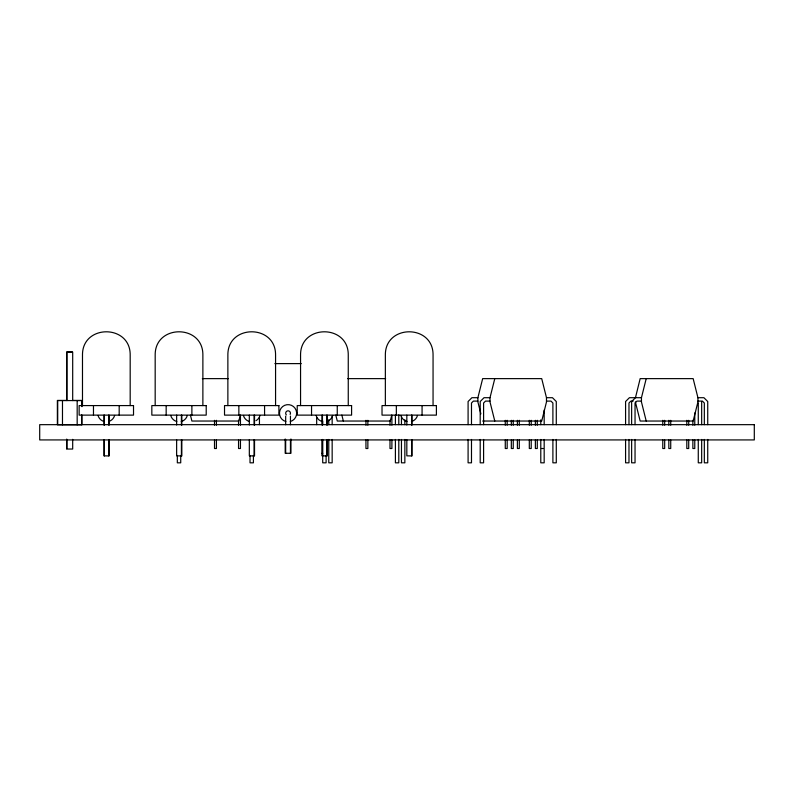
<?xml version="1.0" encoding="UTF-8"?>
<svg xmlns="http://www.w3.org/2000/svg" width="794" height="794" viewBox="0 0 794 794"><rect width="100%" height="100%" fill="white"/><g stroke="black" fill="none" stroke-linecap="round" stroke-linejoin="round"><path stroke-width="1.19" d="M240.324 415.073L238.835 421.038L191.9 421.038L190.411 415.073M391.77 415.073L390.271 421.038L337.281 421.038L335.793 415.073M480.876 413.882L477.899 401.963L477.899 397.705L482.663 378.629L541.716 378.629L546.48 397.705L546.48 401.963L541.716 421.038L482.663 421.038M494.781 421.038L490.007 401.963L490.007 397.705L494.781 378.629M646.217 421.038L641.453 401.963L641.453 397.705L646.217 378.629M72.343 351.97L66.627 351.97L66.627 400.434M274.873 363.612L301.254 363.612M202.351 378.629L228.394 378.629M347.732 378.629L385.636 378.629M477.899 397.705L471.904 397.705L468.093 401.526L468.093 424.661M490.007 397.705L484.022 397.705L480.201 401.526L480.201 424.661M546.48 397.705L552.475 397.705L556.286 401.526L556.286 424.661M641.453 397.705L629.404 397.705L625.583 401.526L625.583 424.661M631.637 424.661L631.637 401.526L635.458 397.705L640.163 378.629L693.152 378.629L697.926 397.705L703.911 397.705L707.732 401.526L707.732 424.661M67.033 400.434L57.367 400.434L57.367 424.661M73.157 400.434L81.603 400.434L81.603 406.488M477.899 401.099L473.393 401.099L471.487 403.015L471.487 424.661M490.007 401.099L485.511 401.099L483.596 403.015L483.596 424.661M546.48 401.099L550.986 401.099L552.892 403.015L552.892 424.661M633.136 401.099L630.893 401.099L628.977 403.015L628.977 424.661M641.453 401.099L636.947 401.099L635.041 403.015L635.041 424.661M697.926 401.099L702.422 401.099L704.328 403.015L704.328 424.661M541.429 448.511L543.334 448.511M322.017 453.285L322.721 453.285M635.389 401.963L640.163 421.038L693.152 421.038L697.926 401.963L697.926 397.705M341.847 415.073L343.345 421.038M707.732 439.439L707.732 462.823L704.328 462.823L704.328 439.439M701.668 401.526L701.668 424.661M701.668 439.439L701.668 462.823L698.273 462.823L698.273 439.439M698.273 403.015L698.273 424.661M694.77 412.959L694.77 425.217M694.77 439.926L694.77 448.511L692.864 448.511L692.864 439.926M692.864 420.314L692.864 425.217M688.716 420.314L688.716 425.217M688.716 439.926L688.716 448.511L686.81 448.511L686.81 439.926M686.81 420.314L686.81 425.217M670.731 420.314L670.731 425.217M670.731 439.926L670.731 448.511L668.826 448.511L668.826 439.926M668.826 420.314L668.826 425.217M664.677 420.314L664.677 425.217M664.677 439.926L664.677 448.511L662.772 448.511L662.772 439.926M662.772 420.314L662.772 425.217M635.041 439.439L635.041 462.823L631.637 462.823L631.637 439.439M628.977 439.439L628.977 462.823L625.583 462.823L625.583 439.439M556.286 439.439L556.286 462.823L552.892 462.823L552.892 439.439M544.178 410.051L544.178 424.661M544.178 439.439L544.178 462.823L540.783 462.823L540.783 439.439M540.783 419.847L540.783 424.661M537.28 420.314L537.28 425.217M537.28 439.926L537.28 448.511L535.374 448.511L535.374 439.926M535.374 420.314L535.374 425.217M531.216 420.314L531.216 425.217M531.216 439.926L531.216 448.511L529.31 448.511L529.31 439.926M529.31 420.314L529.31 425.217M519.296 420.314L519.296 425.217M519.296 439.926L519.296 448.511L517.39 448.511L517.39 439.926M517.39 420.314L517.39 425.217M513.242 420.314L513.242 425.217M513.242 439.926L513.242 448.511L511.326 448.511L511.326 439.926M511.326 420.314L511.326 425.217M507.177 420.314L507.177 425.217M507.177 439.926L507.177 448.511L505.272 448.511L505.272 439.926M505.272 420.314L505.272 425.217M483.596 439.439L483.596 462.823L480.201 462.823L480.201 439.439M471.487 439.439L471.487 462.823L468.093 462.823L468.093 439.439M433.058 405.585L433.058 355.027C433.375 324.061 385.05 324.061 385.358 355.027L385.358 405.585M422.071 405.585L422.071 415.123M412.026 415.232L412.026 425.098M412.026 439.906L412.026 455.945L406.826 455.835L406.826 439.797M411.6 415.123L411.6 424.998M411.6 439.797L411.6 455.835M406.826 415.123L406.826 424.998M404.851 419.788L404.851 424.661M404.851 439.439L404.851 462.823L401.456 462.823L401.456 439.439M401.456 416.245L401.456 424.661M398.796 414.925L398.796 424.661M398.796 439.439L398.796 462.823L395.402 462.823L395.402 439.439M396.345 405.585L396.345 415.123M395.402 415.044L395.402 424.661M391.899 415.411L391.899 425.217M391.899 439.926L391.899 448.511L389.993 448.511L389.993 439.926M389.993 420.314L389.993 425.217M367.86 420.314L367.86 425.217M367.86 439.926L367.86 448.511L365.945 448.511L365.945 439.926M365.945 420.314L365.945 425.217M348.258 405.585L348.258 355.027C348.566 324.061 300.241 324.061 300.559 355.027L300.559 405.585M337.261 405.585L337.261 415.123M332.16 416.245L332.16 424.661M332.16 439.439L332.16 462.823L328.766 462.823L328.766 439.439M328.766 419.788L328.766 424.661M327.217 415.232L327.217 425.098M327.217 439.906L327.217 455.945L322.017 455.835L322.017 439.797M326.791 415.123L326.791 424.998M326.791 439.797L326.791 455.835M326.106 455.438L326.106 462.823L322.711 462.823L322.711 439.439M322.711 421.009L322.711 424.661M322.453 415.232L322.453 425.098M322.453 439.906L322.453 455.945M322.017 415.123L322.017 424.998M316.677 417.336L316.677 424.661M311.546 405.585L311.546 415.123M290.922 438.973L290.922 453.285L285.195 453.285L285.195 438.973M290.445 416.076L290.445 424.76M290.445 439.638L290.445 453.285M285.671 416.076L285.671 424.76M285.671 439.638L285.671 453.285M275.568 405.585L275.568 355.027C275.875 324.061 227.55 324.061 227.868 355.027L227.868 405.585M264.571 405.585L264.571 415.123M259.44 417.336L259.44 424.661M254.527 415.232L254.527 425.098M254.527 439.906L254.527 455.945L249.326 455.835L249.326 439.797M254.1 415.123L254.1 424.998M254.1 439.797L254.1 455.835M253.415 455.438L253.415 462.823L250.021 462.823L250.021 455.438M249.326 415.123L249.326 424.998M240.453 415.411L240.453 425.217M240.453 439.926L240.453 448.511L238.547 448.511L238.547 439.926M238.855 405.585L238.855 415.123M238.547 420.314L238.547 425.217M216.415 420.314L216.415 425.217M216.415 439.926L216.415 448.511L214.509 448.511L214.509 439.926M214.509 420.314L214.509 425.217M202.877 405.585L202.877 355.027C203.185 324.061 154.86 324.061 155.177 355.027L155.177 405.585M191.88 405.585L191.88 415.123M181.836 415.232L181.836 425.098M181.836 439.906L181.836 455.945L176.635 455.835L176.635 439.797M181.409 415.123L181.409 424.998M181.409 439.797L181.409 455.835M180.724 455.438L180.724 462.823L177.33 462.823L177.33 455.438M176.635 415.123L176.635 424.998M166.164 405.585L166.164 415.123M130.186 405.585L130.186 355.027C130.494 324.061 82.169 324.061 82.487 355.027L82.487 405.585M119.189 405.585L119.189 415.123M109.145 415.232L109.145 425.098M109.145 439.906L109.145 455.945L103.945 455.835L103.945 439.797M108.718 415.123L108.718 424.998M108.718 439.797L108.718 455.835M104.381 415.232L104.381 425.098M104.381 439.906L104.381 455.945M103.945 415.123L103.945 424.998M93.474 405.585L93.474 415.123M81.941 406.637L81.941 400.573L57.714 400.573L57.714 424.81L81.941 424.81L81.941 415.113M81.603 414.974L81.603 424.661M77.177 400.573L77.177 424.81M72.691 400.573L72.691 352.119L66.964 352.119L66.964 400.573M72.691 439.34L72.691 449.037L66.964 449.037L66.964 439.34M66.627 439.201L66.627 448.898M62.478 400.573L62.478 424.81M417.505 415.441A8.585 8.585 0 0 1 411.431 421.515M406.985 421.515A8.585 8.585 0 0 1 400.92 415.441M332.696 415.441A8.585 8.585 0 0 1 326.632 421.515M322.185 421.515A8.585 8.585 0 0 1 316.111 415.441M260.005 415.441A8.585 8.585 0 0 1 256.005 420.651M249.495 421.515A8.585 8.585 0 0 1 243.421 415.441M187.315 415.441A8.585 8.585 0 0 1 181.25 421.515M176.804 421.515A8.585 8.585 0 0 1 170.73 415.441M114.624 415.441A8.585 8.585 0 0 1 108.56 421.515M104.113 421.515A8.585 8.585 0 0 1 98.039 415.441M285.84 421.515A8.585 8.585 0 0 1 281.026 408.295A8.585 8.585 0 0 1 295.09 408.295A8.585 8.585 0 0 1 290.286 421.515M286.376 414.905A2.382 2.382 0 0 1 286.237 411.689A2.382 2.382 0 0 1 289.423 411.262A2.382 2.382 0 0 1 290.128 414.408M133.521 405.585L79.142 405.585L79.142 415.123L133.521 415.123L133.521 405.585M206.212 405.585L151.833 405.585L151.833 415.123L206.212 415.123L206.212 405.585M278.902 405.585L224.523 405.585L224.523 415.123L278.902 415.123L278.902 405.585M351.593 405.585L297.214 405.585L297.214 415.123L351.593 415.123L351.593 405.585M436.402 405.585L382.023 405.585L382.023 415.123L436.402 415.123L436.402 405.585M754.3 424.661L39.7 424.661L39.7 439.926L754.3 439.926L754.3 424.661"/></g></svg>
